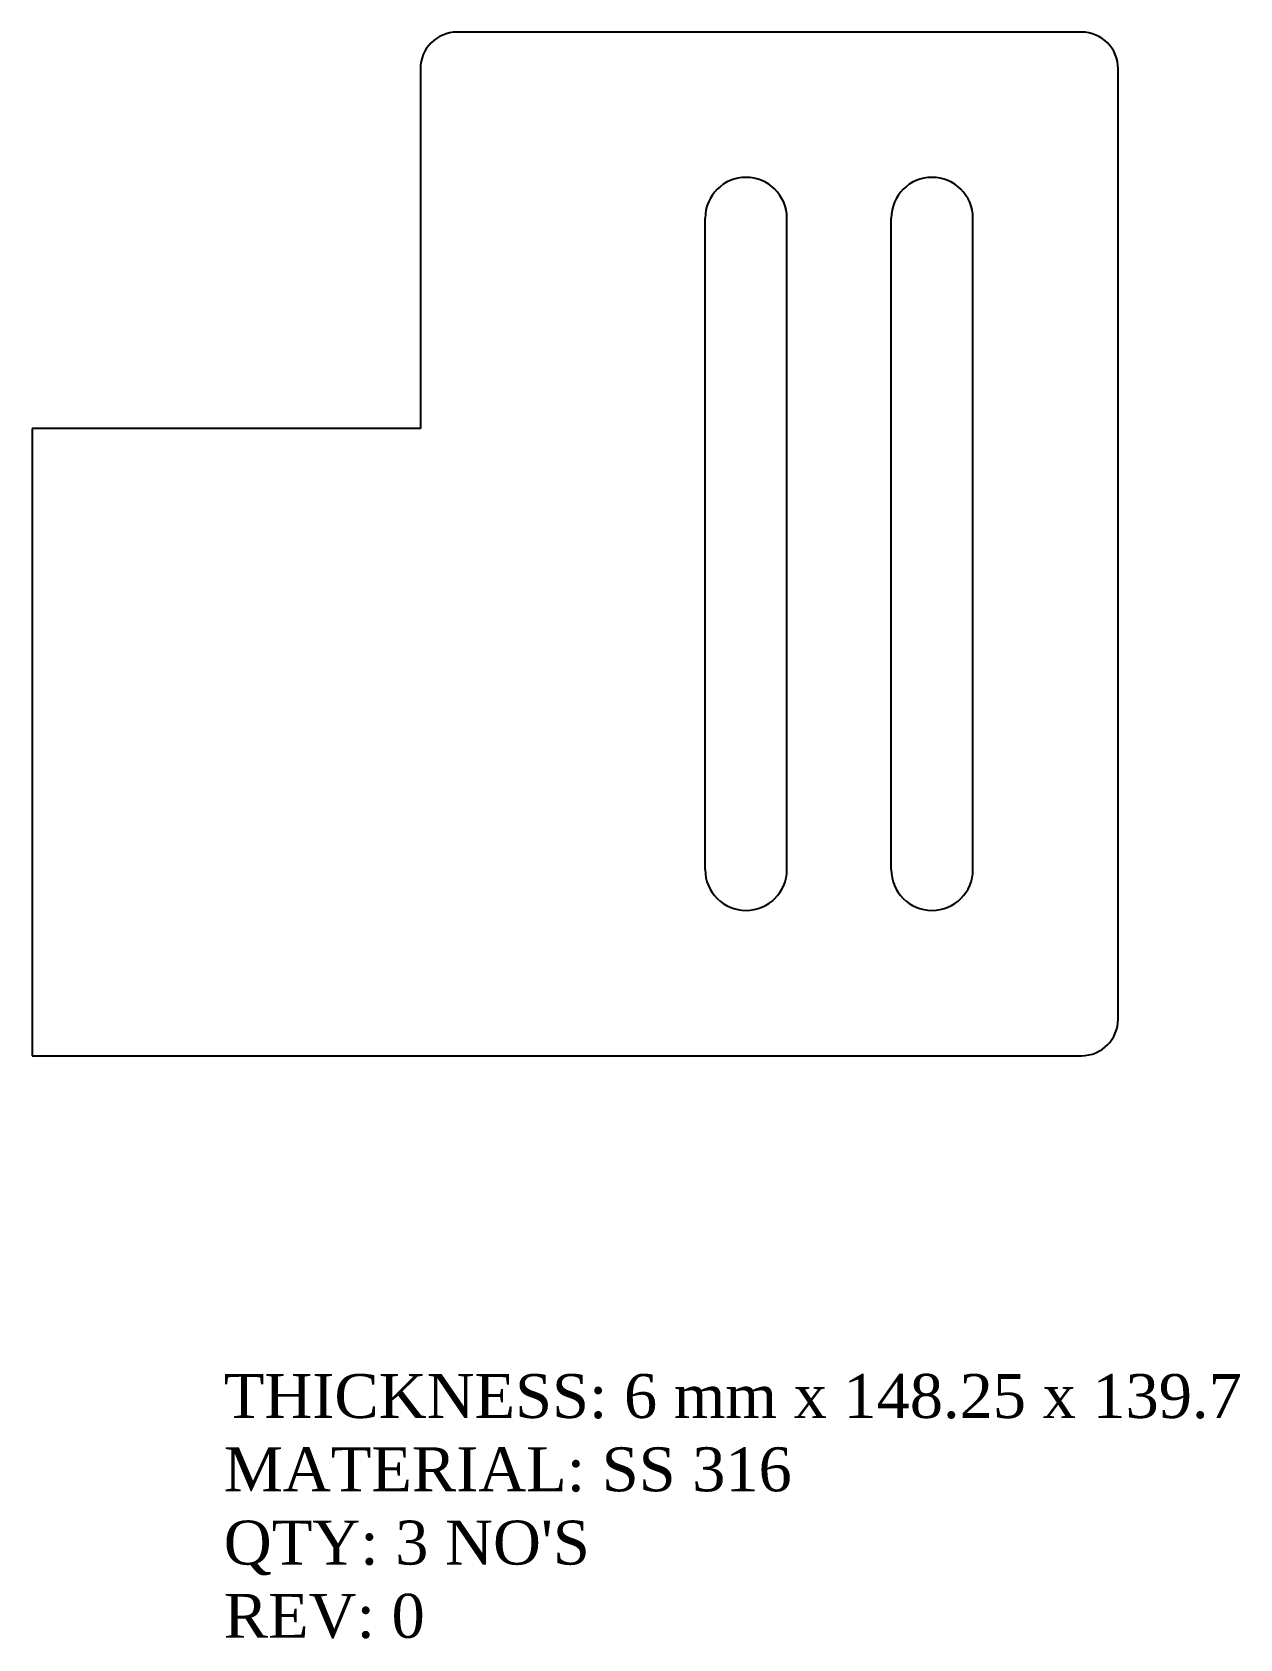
# Model space of a CAD drawing. Header units: millimetres. Extents: x 704 to 869, y -51 to 168.
import ezdxf

# ---------------------------------------------------------------- set-up
doc = ezdxf.new("R2010")
doc.units = ezdxf.units.MM
doc.layers.add('LaserCutting', color=3, linetype='Continuous')
doc.styles.get("Standard").update_dxf_attribs({"font": 'ARIAL.TTF'})

msp = doc.modelspace()

# ---------------------------------------------------------------- linework, layer by layer
at = {"layer": 'LaserCutting'}
for p, q in [((847.18, 168.46), (761.93, 168.46)), ((756.93, 163.46), (756.93, 114.36)), ((852.18, 33.76), (852.18, 163.46)), ((795.8, 54.16), (795.8, 143.06)), ((806.96, 54.16), (806.96, 143.06)), ((821.2, 54.16), (821.2, 143.06)), ((832.36, 54.16), (832.36, 143.06)), ((703.93, 114.36), (703.93, 28.76)), ((756.93, 114.36), (703.93, 114.36)), ((703.93, 28.76), (847.18, 28.76))]:
    msp.add_line(p, q, dxfattribs=at)
for centre, radius, start, end in [((761.93, 163.46), 5, 90, 180), ((847.18, 163.46), 5, 360, 90), ((801.38, 143.06), 5.58, 0, 180), ((826.78, 143.06), 5.58, 0, 180), ((801.38, 54.16), 5.58, 180, 0), ((826.78, 54.16), 5.58, 180, 0), ((847.18, 33.76), 5, 270, 0)]:
    msp.add_arc(centre, radius, start, end, dxfattribs=at)

# ---------------------------------------------------------------- texts
at = {"layer": 'LaserCutting', "insert": (730.09, -14.69), "char_height": 6, "attachment_point": 1}
msp.add_mtext_dynamic_manual_height_columns("\\pxql;{\\fTimes New Roman|b0|i0|c0|p18;THICKNESS: 6 mm x 148.25 x 139.7 \\PMATERIAL: SS 316  \\PQTY: 3 NO'S\\PREV: 0}", width=142.2553, gutter_width=1, heights=[0], dxfattribs=at)

doc.saveas('drawing.dxf')
